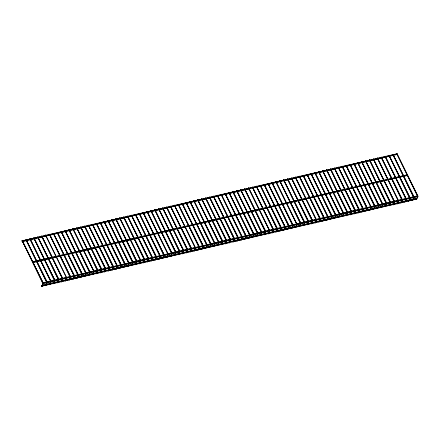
<?xml version="1.0" encoding="UTF-8"?>
<svg xmlns="http://www.w3.org/2000/svg" width="440" height="440" viewBox="0 0 440 440"><rect width="100%" height="100%" fill="white"/><g stroke="black" fill="none" stroke-linecap="round" stroke-linejoin="round"><path stroke-width="0.66" d="M22.027 240.878L22.231 241.615L397.018 154.495C396.435 153.83 397.353 153.082 396.688 153.824L22.149 240.812L22.358 241.549M32.351 261.91L32.56 262.642L407.368 175.263L407.138 174.79L32.477 261.844L32.681 262.581M41.811 286.204C42.361 287.183 40.92 284.515 41.811 286.204L416.471 199.144L416.636 199.48L416.262 198.413L416.471 199.144M41.707 286.413C43.45 285.648 42.477 281.661 43.005 283.608L417.67 196.554L416.367 199.359M42.917 283.795L22.143 240.581L43.197 282.92L43.285 283.712L41.971 286.539M43.192 283.899L43.087 282.882L22.286 240.521M46.822 282.887L26.043 239.674L47.102 282.013C47.735 283.756 45.078 285.516 45.876 285.632M47.096 282.992L46.987 281.974L26.191 239.613M50.721 281.985L50.754 281.232L29.948 238.766L51.007 281.105L50.996 282.084M54.626 281.078L33.847 237.864L54.907 280.203C55.539 281.941 52.883 283.701 53.68 283.817M54.901 281.177L54.797 280.165L33.996 237.798M58.526 280.17L37.752 236.957L58.812 279.296C59.444 281.034 56.788 282.793 57.585 282.909M58.806 280.269L58.696 279.257L37.895 236.891M62.431 279.263L62.464 278.509L41.657 236.049L62.711 278.388L62.706 279.367M66.336 278.355L66.248 277.563M66.611 278.46L66.501 277.442M70.235 277.447L49.462 234.234L70.521 276.573C71.148 278.311 68.492 280.077 69.294 280.192M70.51 277.552L70.406 276.535L49.605 234.168M74.14 276.54L74.168 275.792L53.361 233.327L74.421 275.666C75.053 277.404 72.397 279.169 73.194 279.285M74.415 276.645L74.311 275.627L53.51 233.266M78.04 275.632L57.266 232.419L78.326 274.758C78.953 276.502 76.302 278.262 77.099 278.377M78.314 275.737L78.21 274.72L57.409 232.359M81.945 274.731L61.171 231.512L82.225 273.851C82.858 275.594 80.201 277.354 80.999 277.47M82.22 274.829L82.115 273.812L61.314 231.451M85.844 273.823L85.877 273.07L65.071 230.61L86.13 272.949C86.763 274.687 84.106 276.447 84.904 276.562M86.125 273.922L86.014 272.91L65.213 230.544M89.749 272.916L68.975 229.702L90.035 272.041C90.662 273.779 88.005 275.539 88.809 275.655M90.024 273.014L89.92 272.003L69.119 229.636M93.654 272.008L93.572 271.216M93.929 272.113L93.819 271.095L73.024 228.729L72.804 228.954L73.024 228.729M97.554 271.101L76.78 227.887L97.84 270.226C98.467 271.964 95.816 273.724 96.613 273.839M97.829 271.205L97.724 270.188L76.923 227.821M101.459 270.193L80.68 226.98L101.739 269.319C102.372 271.057 99.715 272.822 100.513 272.938M101.734 270.298L101.629 269.28L80.828 226.914M105.358 269.286L84.585 226.072L105.644 268.411L105.639 269.39M109.263 268.378L88.49 225.165L109.544 267.504C110.176 269.242 107.52 271.007 108.317 271.123M109.538 268.483L109.434 267.465L88.633 225.104M113.168 267.476L92.389 224.257L113.449 266.596C114.081 268.339 111.425 270.1 112.222 270.215M113.443 267.575L113.333 266.558L92.538 224.197M117.068 266.569L117.101 265.815L96.294 223.35L117.354 265.689L117.343 266.668M120.972 265.661L100.194 222.448L121.253 264.787C121.886 266.524 119.229 268.285 120.026 268.4M121.248 265.76L121.143 264.748L100.342 222.382M124.872 264.754L104.099 221.54L125.158 263.879C125.785 265.617 123.134 267.377 123.932 267.493M125.147 264.858L125.043 263.841L104.242 221.474M128.777 263.846L128.81 263.093L108.004 220.632L129.058 262.971L129.052 263.951M132.677 262.939L111.903 219.725L132.963 262.064C133.595 263.802 130.939 265.568 131.736 265.683M132.957 263.043L132.847 262.026L112.046 219.659M136.582 262.031L115.808 218.818L136.868 261.156C137.495 262.895 134.838 264.66 135.641 264.776M136.857 262.136L136.752 261.118L115.951 218.757M140.487 261.124L140.514 260.376L119.636 218.075L119.966 217.85L119.746 218.075M140.762 261.228L140.651 260.211M144.386 260.221L123.613 217.003L144.672 259.341C145.299 261.085 142.648 262.845 143.446 262.961M144.661 260.321L144.556 259.303L123.756 216.942M148.291 259.314L127.512 216.095L148.572 258.434C149.204 260.178 146.548 261.938 147.345 262.053M148.566 259.413L148.462 258.396L127.661 216.035M152.191 258.406L152.224 257.653L131.417 215.193L152.477 257.532C153.109 259.27 150.453 261.03 151.25 261.146M152.471 258.506L152.361 257.494L131.56 215.127M156.096 257.499L135.322 214.286L156.376 256.625C157.009 258.363 154.352 260.123 155.149 260.238M156.371 257.603L156.266 256.586L135.465 214.22M160.001 256.591L139.222 213.378L160.281 255.717L160.276 256.696M163.9 255.684L143.127 212.471L164.186 254.81C164.813 256.548 162.162 258.313 162.96 258.423M164.175 255.789L164.071 254.771L143.27 212.405M167.805 254.777L167.722 253.99M168.08 254.881L167.976 253.864L147.174 211.497L146.955 211.723L147.174 211.497M171.705 253.869L150.931 210.656L171.99 252.995L171.98 253.974M175.61 252.962L154.836 209.748L175.89 252.087C176.523 253.831 173.866 255.591 174.663 255.706M175.885 253.066L175.78 252.049L154.979 209.688M179.509 252.06L158.736 208.84L179.795 251.18C180.428 252.923 177.771 254.683 178.569 254.799M179.79 252.159L179.68 251.141L158.884 208.78M183.414 251.152L183.447 250.399L162.641 207.939L183.7 250.278L183.689 251.251M187.319 250.245L166.54 207.031L187.6 249.37C188.232 251.108 185.576 252.868 186.373 252.984M187.594 250.344L187.484 249.332L166.689 206.965M191.219 249.337L170.445 206.124L191.505 248.463C192.132 250.201 189.481 251.961 190.278 252.076M191.494 249.442L191.389 248.424L170.588 206.058M195.124 248.43L195.151 247.676L174.35 205.216L195.404 247.555L195.399 248.534M199.023 247.522L178.25 204.309L199.309 246.648C199.941 248.386 197.285 250.151 198.083 250.267M199.304 247.627L199.194 246.609L178.393 204.243M202.928 246.615L182.155 203.401L203.209 245.74C203.841 247.478 201.185 249.244 201.982 249.359M203.203 246.719L203.099 245.702L182.298 203.34M206.833 245.707L206.861 244.959L186.054 202.494L207.114 244.833C207.746 246.576 205.09 248.336 205.887 248.452M207.108 245.812L206.998 244.794L186.203 202.433M210.733 244.805L189.959 201.586L211.019 243.925C211.646 245.669 208.995 247.429 209.792 247.544M211.007 244.904L210.903 243.887L190.102 201.526M214.638 243.898L193.771 200.772L194.117 200.624L193.771 200.772M214.913 243.997L214.808 242.985M218.537 242.99L218.57 242.237L197.764 199.777L218.823 242.115C219.45 243.854 216.799 245.614 217.597 245.729M218.812 243.089L218.708 242.077L197.906 199.711M222.442 242.083L201.669 198.869L222.723 241.208C223.355 242.946 220.698 244.706 221.496 244.822M222.717 242.187L222.613 241.17L201.812 198.803M226.347 241.175L205.568 197.962L226.628 240.301L226.622 241.28M230.247 240.268L209.473 197.054L230.532 239.393C231.16 241.131 228.503 242.897 229.306 243.012M230.522 240.372L230.417 239.355L209.616 196.988M234.152 239.36L213.373 196.147L234.432 238.486C235.065 240.224 232.408 241.989 233.206 242.105M234.427 239.465L234.316 238.447L213.521 196.086M238.051 238.453L217.278 195.239L238.337 237.578L238.326 238.557M241.956 237.551L221.089 194.425L221.441 194.271L221.089 194.425M242.231 237.65L242.127 236.632M245.856 236.643L225.082 193.424L246.142 235.763C246.774 237.507 244.118 239.267 244.915 239.382M246.136 236.742L246.026 235.725L225.225 193.364M249.761 235.736L249.794 234.982L228.987 192.522L250.041 234.861L250.036 235.835M253.666 234.828L232.887 191.615L253.946 233.954C254.579 235.691 251.922 237.452 252.72 237.567M253.941 234.933L253.831 233.915L233.035 191.549M257.565 233.921L236.792 190.707L257.851 233.046C258.478 234.784 255.827 236.544 256.625 236.66M257.84 234.025L257.736 233.007L236.935 190.641M261.47 233.013L261.498 232.26L240.691 189.799L261.751 232.139L261.745 233.118M265.37 232.106L244.596 188.892L265.656 231.231C266.288 232.969 263.632 234.735 264.429 234.85M265.65 232.21L265.54 231.193L244.739 188.832M269.274 231.198L269.192 230.412M269.55 231.303L269.445 230.285L248.644 187.924L248.424 188.149L248.644 187.924M273.18 230.296L273.207 229.543L252.401 187.077L273.46 229.416C274.093 231.16 271.436 232.92 272.234 233.035M273.454 230.395L273.345 229.378L252.549 187.017M277.079 229.389L256.305 186.17L277.365 228.509C277.992 230.252 275.336 232.012 276.139 232.128M277.354 229.488L277.25 228.47L256.449 186.109M280.984 228.481L260.205 185.268L281.264 227.607C281.897 229.345 279.24 231.105 280.038 231.22M281.259 228.58L281.155 227.568L260.353 185.202M284.884 227.573L284.916 226.82L264.11 184.36L285.17 226.699C285.797 228.437 283.145 230.197 283.943 230.313M285.159 227.678L285.054 226.661L264.253 184.294M288.789 226.666L268.015 183.453L289.069 225.792C289.702 227.53 287.045 229.29 287.843 229.405M289.064 226.771L288.959 225.753L268.158 183.387M292.688 225.759L271.915 182.545L292.974 224.884L292.969 225.863M296.593 224.851L296.511 224.065M296.868 224.956L296.764 223.938L275.963 181.577L275.743 181.797L275.963 181.577M300.498 223.944L279.719 180.73L300.779 223.069C301.411 224.807 298.755 226.573 299.552 226.688M300.773 224.048L300.663 223.031L279.868 180.67M304.398 223.036L283.624 179.823L304.684 222.162L304.673 223.141M308.303 222.134L287.524 178.915L308.583 221.254C309.216 222.998 306.559 224.757 307.357 224.873M308.577 222.233L308.473 221.216L287.672 178.855M312.202 221.227L291.429 178.013L312.488 220.352C313.12 222.09 310.464 223.85 311.262 223.966M312.483 221.326L312.373 220.314L291.572 177.947M316.107 220.319L316.14 219.566L295.257 177.265L295.592 177.045L295.372 177.271M316.382 220.424L316.388 219.445L295.477 177.04M320.012 219.412L299.233 176.198L320.293 218.537C320.925 220.275 318.269 222.035 319.066 222.151M320.287 219.516L320.177 218.499L299.382 176.132M323.911 218.504L303.138 175.291L324.198 217.63C324.825 219.368 322.168 221.133 322.971 221.243M324.187 218.609L324.082 217.591L303.281 175.225M327.817 217.597L327.844 216.849L307.038 174.383L328.097 216.722L328.091 217.701M331.716 216.689L310.943 173.476L332.002 215.815C332.629 217.553 329.978 219.318 330.776 219.434M331.991 216.794L331.887 215.776L311.086 173.415M335.621 215.782L314.848 172.568L335.902 214.907C336.534 216.651 333.877 218.411 334.675 218.526M335.896 215.886L335.791 214.869L314.991 172.507M339.52 214.88L339.554 214.126L318.747 171.661L339.807 214C340.439 215.743 337.783 217.503 338.58 217.619M339.801 214.979L339.691 213.961L318.89 171.6M343.425 213.972L322.559 170.847L322.911 170.698L322.559 170.847M343.701 214.071L343.596 213.059M347.331 213.065L326.552 169.851L347.611 212.19C348.243 213.928 345.587 215.688 346.385 215.804M347.606 213.164L347.495 212.152L326.7 169.785M351.23 212.157L351.263 211.404L330.457 168.944L351.516 211.282C352.143 213.021 349.492 214.781 350.29 214.896M351.505 212.262L351.401 211.244L330.6 168.878M355.135 211.25L334.356 168.036L355.416 210.375C356.048 212.113 353.392 213.873 354.189 213.989M355.41 211.354L355.306 210.337L334.505 167.97M359.035 210.342L338.261 167.129L359.32 209.468L359.315 210.447M362.94 209.435L342.166 166.221L363.22 208.56C363.853 210.298 361.196 212.064 361.993 212.179M363.215 209.539L363.11 208.522L342.309 166.161M366.845 208.527L346.066 165.314L367.125 207.653C367.757 209.396 365.101 211.156 365.899 211.272M367.12 208.632L367.01 207.614L346.214 165.253M370.744 207.625L370.661 206.833M371.019 207.724L371.03 206.745L350.229 164.346L349.894 164.571L350.245 164.417M374.649 206.718L353.87 163.499L374.93 205.843C375.562 207.581 372.906 209.341 373.703 209.457M374.924 206.816L374.82 205.805L354.019 163.438M378.549 205.81L357.775 162.597L378.834 204.936C379.462 206.674 376.811 208.434 377.608 208.549M378.824 205.909L378.719 204.897L357.918 162.531M382.454 204.903L382.486 204.149L361.68 161.689L382.734 204.028L382.729 205.007M386.353 203.995L365.58 160.781L386.639 203.121C387.272 204.859 384.615 206.619 385.413 206.734M386.634 204.1L386.524 203.082L365.728 160.715M390.258 203.088L369.485 159.874L390.544 202.213C391.171 203.951 388.514 205.716 389.318 205.832M390.533 203.192L390.429 202.174L369.627 159.808M396.688 153.824L397.018 154.495M394.163 202.18L394.191 201.432L373.384 158.966L394.444 201.306L394.438 202.285M398.063 201.273L397.98 200.486M398.338 201.377L398.233 200.36L377.432 157.999L377.212 158.224L377.432 157.999M401.968 200.371L381.194 157.152L402.248 199.49C402.881 201.234 400.224 202.994 401.022 203.11M402.243 200.47L402.138 199.452L381.337 157.091M405.867 199.463L405.9 198.71L385.094 156.244L406.153 198.583C406.786 200.327 404.129 202.087 404.927 202.202M406.148 199.562L406.038 198.545L385.236 156.184M409.772 198.556L388.999 155.342L410.053 197.681C410.685 199.419 408.029 201.179 408.826 201.295M410.047 198.655L409.943 197.643L389.142 155.276M413.677 197.648L392.898 154.435L413.958 196.774C414.59 198.512 411.934 200.272 412.731 200.387M413.952 197.753L413.842 196.735L393.047 154.369M417.313 196.141L417.461 195.816L417.577 196.74M417.852 196.845L417.747 195.828M45.612 285.505L46.849 282.139L25.954 239.767M49.511 284.598C50.094 284.966 49.605 283.195 50.815 281.793M49.781 284.724L51.09 281.897M53.416 283.69L54.654 280.324L33.759 237.958M57.321 282.783L58.559 279.416L37.664 237.05M61.221 281.881C61.804 282.243 61.314 280.473 62.519 279.076M61.485 282.002L62.794 279.18M65.126 280.973C65.494 281.386 66.209 279.048 66.363 277.602L45.469 235.235L45.815 235.081L45.469 235.235M65.39 281.094L66.699 278.273L66.616 277.481L45.705 235.076M69.025 280.065L70.268 276.694L49.368 234.328M72.93 279.158L74.228 276.353M76.835 278.251L78.073 274.885L57.173 232.513M80.734 277.343L81.972 273.977L61.078 231.605M84.639 276.436L85.938 273.636M88.539 275.528L89.782 272.162L68.882 229.796M92.444 274.626C92.813 275.038 93.528 272.701 93.682 271.255L72.787 228.888M92.708 274.747L94.017 271.92L93.934 271.134L73.15 228.8M96.344 273.719L97.587 270.347L76.687 227.981M100.249 272.811L101.486 269.44L80.592 227.073M104.154 271.904C104.522 272.316 105.237 269.978 105.391 268.538L84.496 226.166M104.418 272.03L105.727 269.203M108.053 270.996L109.296 267.63L88.396 225.258M111.958 270.089L113.196 266.723L92.301 224.351M115.858 269.181C116.441 269.55 115.951 267.779 117.156 266.382M116.127 269.308L117.436 266.481M119.763 268.274L121 264.908L100.106 222.541M123.668 267.366L124.905 264L104.005 221.634M127.567 266.464C128.15 266.827 127.661 265.056 128.865 263.659M127.831 266.585L129.14 263.764M131.472 265.557L132.71 262.185L111.815 219.819M135.371 264.649L136.614 261.283L115.715 218.911M139.276 263.742C139.854 264.105 139.37 262.339 140.575 260.937M139.541 263.868L140.85 261.041L140.767 260.249L119.856 217.85M143.176 262.834L144.419 259.468L123.519 217.096M147.081 261.927L148.319 258.561L127.424 216.189M150.986 261.019L152.284 258.22M154.886 260.112L156.129 256.746L135.229 214.379M158.791 259.21C159.159 259.622 159.874 257.285 160.028 255.838L139.133 213.472M159.055 259.331L160.364 256.509M162.69 258.302L163.933 254.931L143.033 212.564M166.595 257.395C166.969 257.807 167.679 255.47 167.833 254.029L146.938 211.657M166.859 257.521L168.168 254.694L168.086 253.902L147.301 211.574M170.5 256.487C170.869 256.899 171.584 254.562 171.738 253.121L150.838 210.749M170.764 256.614L172.073 253.787M174.399 255.58L175.643 252.214L154.743 209.841M178.305 254.672L179.542 251.306L158.648 208.934M182.204 253.765C182.787 254.133 182.298 252.362 183.502 250.965M182.474 253.891L183.782 251.064M186.109 252.857L187.347 249.491L166.452 207.125M190.009 251.955L191.252 248.584L170.368 206.283M193.913 251.048C194.497 251.411 194.007 249.64 195.212 248.243M194.178 251.169L195.487 248.347M197.819 250.14L199.056 246.774L178.162 204.402M201.718 249.233L202.961 245.867L182.061 203.495M205.623 248.325L206.921 245.52M209.523 247.418L210.766 244.052L189.865 201.68M213.428 246.51C213.802 246.928 214.511 244.591 214.665 243.144L193.903 200.849M213.691 246.637L215.001 243.81L214.918 243.023L194.007 200.618M217.333 245.603L218.631 242.803M221.232 244.701L222.475 241.329L201.575 198.963M225.137 243.793C225.506 244.206 226.221 241.868 226.375 240.422L205.48 198.055M225.401 243.914L226.71 241.093M229.037 242.886L230.28 239.514L209.38 197.148M232.941 241.978L234.179 238.612L213.285 196.24M236.847 241.071C237.215 241.483 237.93 239.146 238.084 237.705L217.184 195.333M237.111 241.197L238.42 238.37M240.746 240.163C241.12 240.581 241.83 238.244 241.984 236.797L221.221 194.497M241.01 240.29L242.319 237.463L242.237 236.671L221.326 194.271M244.651 239.256L245.889 235.889L224.994 193.518M248.551 238.348C249.134 238.716 248.644 236.946 249.849 235.549M248.815 238.475L250.129 235.648M252.456 237.446L253.693 234.075L232.799 191.708M256.355 236.539L257.598 233.167L236.698 190.801M260.26 235.631C260.843 235.994 260.353 234.223 261.558 232.826M260.524 235.757L261.833 232.931M264.165 234.724L265.403 231.358L244.508 188.986M268.065 233.816C268.439 234.229 269.148 231.891 269.308 230.45L248.407 188.078M268.329 233.943L269.638 231.115L269.555 230.323L248.776 187.996M271.97 232.909L273.268 230.104M275.869 232.001L277.112 228.635L256.212 186.263M279.774 231.094L281.012 227.728L260.117 185.361M283.679 230.186L284.977 227.387M287.579 229.284L288.816 225.913L267.922 183.546M291.484 228.377C291.852 228.789 292.567 226.452 292.721 225.005L271.827 182.639M291.748 228.503L293.057 225.676M295.383 227.469C295.757 227.882 296.472 225.544 296.626 224.103L275.726 181.731M295.652 227.596L296.962 224.769L296.879 223.977L276.095 181.649M299.288 226.562L300.526 223.196L279.631 180.823M303.188 225.654C303.562 226.072 304.277 223.729 304.43 222.288L283.531 179.916M303.457 225.781L304.766 222.954M307.093 224.747L308.33 221.381L287.436 179.009M310.998 223.839L312.235 220.473L291.341 178.107M314.897 222.931C315.48 223.3 314.991 221.529 316.195 220.132M315.161 223.058L316.47 220.231M318.802 222.03L320.04 218.658L299.145 176.292M322.702 221.122L323.945 217.751L303.045 175.384M326.607 220.215C327.184 220.578 326.7 218.806 327.905 217.41M326.87 220.341L328.18 217.514M330.512 219.307L331.749 215.941L310.849 173.569M334.411 218.4L335.654 215.034L314.754 172.662M338.316 217.492L339.614 214.687M342.216 216.585C342.59 217.003 343.305 214.665 343.459 213.219L322.691 170.923M342.485 216.711L343.794 213.884L343.712 213.098L322.795 170.693M346.12 215.677L347.358 212.311L326.464 169.945M350.02 214.775L351.324 211.97M353.925 213.868L355.163 210.496L334.268 168.13M357.83 212.96C358.199 213.373 358.914 211.035 359.068 209.589L338.173 167.222M358.094 213.087L359.403 210.26M361.73 212.053L362.973 208.687L342.073 166.315M365.635 211.145L366.872 207.779L345.978 165.407M369.534 210.238C369.908 210.656 370.623 208.318 370.777 206.872L349.877 164.5M369.804 210.364L371.113 207.537M373.439 209.33L374.677 205.964L353.782 163.592M377.344 208.423L378.582 205.056L357.682 162.69M381.243 207.521C381.827 207.884 381.337 206.113 382.542 204.715M381.507 207.642L382.817 204.815M385.149 206.613L386.386 203.242L365.492 160.875M389.048 205.706L390.291 202.334L369.391 159.968M392.953 204.798C393.531 205.161 393.047 203.39 394.251 201.993M393.217 204.924L394.526 202.097M396.853 203.891C397.227 204.303 397.942 201.965 398.096 200.524L377.195 158.153M397.122 204.017L398.431 201.19L398.349 200.398L377.564 158.07M400.757 202.983L401.995 199.617L381.101 157.245M404.663 202.076L405.961 199.276M408.562 201.168L409.805 197.802L388.905 155.436M412.467 200.261L413.705 196.895L392.81 154.528M416.636 199.48L417.945 196.658L417.863 195.866L396.946 153.461M22.418 240.592L22.05 240.674M174.62 205.222L174.257 205.31M407.341 175.522L387.668 179.927M417.67 196.554L412.715 197.532M22.297 240.983L396.957 153.929M22.088 241.445L37.471 237.864M38.813 237.556L48.846 235.224M50.188 234.911L52.861 234.289M54.197 233.981L69.586 230.406M70.928 230.093L80.96 227.761M82.297 227.453L115.082 219.835M116.419 219.522L119.097 218.9M120.434 218.592L124.449 217.657M125.785 217.344L149.204 211.904M150.541 211.596L181.319 204.446M182.655 204.132L192.693 201.801M194.029 201.487L236.176 191.697M237.518 191.384L240.191 190.762M241.532 190.454L244.206 189.833M245.542 189.519L249.557 188.584M252.901 187.809L255.58 187.187M256.916 186.879L281.672 181.126M283.008 180.813L293.046 178.481M294.382 178.173L306.427 175.373M307.764 175.06L317.801 172.728M319.138 172.42L336.534 168.377M337.87 168.069L361.29 162.624M362.626 162.316L372.664 159.984M374 159.671L376.673 159.049M378.015 158.741L380.688 158.12M382.695 157.652L393.399 155.166M394.741 154.853L396.748 154.385M32.621 262.014L407.281 174.961M32.412 262.471L51.145 258.121M52.481 257.807L62.519 255.475M63.855 255.167L94.633 248.017M95.97 247.704L110.017 244.437M111.359 244.129L114.032 243.507M115.374 243.194L125.406 240.862M126.748 240.554L130.757 239.619M132.099 239.311L162.871 232.161M164.214 231.847L174.246 229.515M177.59 228.74L187.627 226.407M188.964 226.094L194.986 224.697M196.323 224.384L206.36 222.052M207.697 221.744L217.734 219.412M219.071 219.098L242.49 213.659M243.826 213.345L274.604 206.195M275.94 205.887L297.352 200.91M298.689 200.602L301.361 199.98M302.704 199.667L306.719 198.737M310.062 197.956L312.736 197.335M314.077 197.027L318.087 196.091M319.429 195.784L342.843 190.339M344.185 190.031L374.957 182.881M376.293 182.567L386.331 180.235M42.675 282.937L417.34 195.882M42.95 283.047L417.61 195.987L396.841 153.692M42.735 283.503L44.072 283.19M45.413 282.882L53.438 281.017M54.78 280.704L57.453 280.082M58.795 279.769L76.186 275.732M77.528 275.418L87.56 273.086M88.902 272.778L155.804 257.23M157.141 256.922L178.552 251.944M179.889 251.636L182.567 251.009M183.904 250.701L187.919 249.766M189.255 249.458L193.941 248.369M195.278 248.056L199.293 247.126M200.629 246.813L224.043 241.373M225.385 241.065L244.783 236.555M246.125 236.242L256.157 233.91M257.499 233.602L267.531 231.27M268.873 230.956L288.272 226.452M289.614 226.138L299.645 223.806M300.982 223.498L303.661 222.877M304.997 222.563L315.034 220.231M316.371 219.923L319.05 219.296M320.386 218.988L365.882 208.417M371.234 207.174L377.256 205.772M378.593 205.464L381.271 204.842M382.608 204.529L400.004 200.486M401.341 200.178L411.378 197.846M41.481 285.533L416.141 198.473M41.751 285.637L416.411 198.583M41.536 286.094L44.886 285.318M46.222 285.005L50.237 284.075M53.581 283.3L56.26 282.673M57.596 282.365L61.611 281.43M62.948 281.122L82.352 276.612M83.688 276.304L93.726 273.971M95.062 273.658L105.094 271.326M108.444 270.551L118.476 268.219M119.818 267.905L161.964 258.115M163.301 257.802L173.338 255.47M174.674 255.162L177.353 254.54M178.69 254.227L181.368 253.605M183.376 253.138L194.079 250.652M195.415 250.338L205.453 248.006M206.789 247.698L228.201 242.721M233.552 241.478L239.575 240.081M240.911 239.767L243.59 239.146M244.926 238.838L262.322 234.795M263.659 234.482L273.697 232.15M275.033 231.841L294.432 227.332M295.774 227.024L305.805 224.691M307.148 224.378L317.18 222.046M318.522 221.738L353.309 213.653M354.646 213.34L364.683 211.007M366.02 210.7L368.698 210.078M370.035 209.764L374.05 208.835M375.386 208.522L380.072 207.433M381.409 207.125L406.164 201.372M407.5 201.058L416.202 199.04M396.709 153.621L417.615 196.378M385.006 156.338L405.906 199.095M373.533 158.906L394.482 201.817M373.296 159.06L394.196 201.817M361.823 161.623L382.778 204.534M361.587 161.782L382.492 204.54M350.114 164.346L371.069 207.257M338.404 167.062L359.359 209.979M330.363 169.037L351.269 211.794M318.659 171.754L339.559 214.511M307.186 174.317L328.141 217.234M306.95 174.477L327.85 217.234M295.24 177.199L316.145 219.956M283.767 179.762L304.722 222.673M272.058 182.479L293.013 225.396M264.017 184.454L284.922 227.211M252.313 187.171L273.213 229.928M240.84 189.734L261.795 232.65M240.603 189.893L261.509 232.65M229.13 192.456L250.085 235.367M228.894 192.615L249.799 235.373M217.421 195.179L238.376 238.09M205.716 197.896L226.666 240.812M197.67 199.87L218.576 242.627M185.966 202.587L206.866 245.344M174.493 205.15L195.448 248.067M162.784 207.873L183.739 250.784M162.547 208.032L183.453 250.789M151.074 210.595L172.029 253.506M139.37 213.312L160.32 256.223M131.329 215.287L152.229 258.044M119.62 218.004L140.52 260.761M108.147 220.566L129.102 263.483M107.91 220.726L128.816 263.483M96.437 223.289L117.392 266.2M96.201 223.443L117.106 266.2M84.728 226.012L105.683 268.923M64.983 230.698L85.883 273.454M53.273 233.42L74.173 276.177M41.8 235.983L62.755 278.894M41.563 236.143L62.469 278.899M30.091 238.706L51.046 281.617M29.854 238.86L50.76 281.617M22.181 240.746L43.065 283.283M316.277 219.406L316.432 219.951M195.041 247.638L195.162 248.067"/></g></svg>
